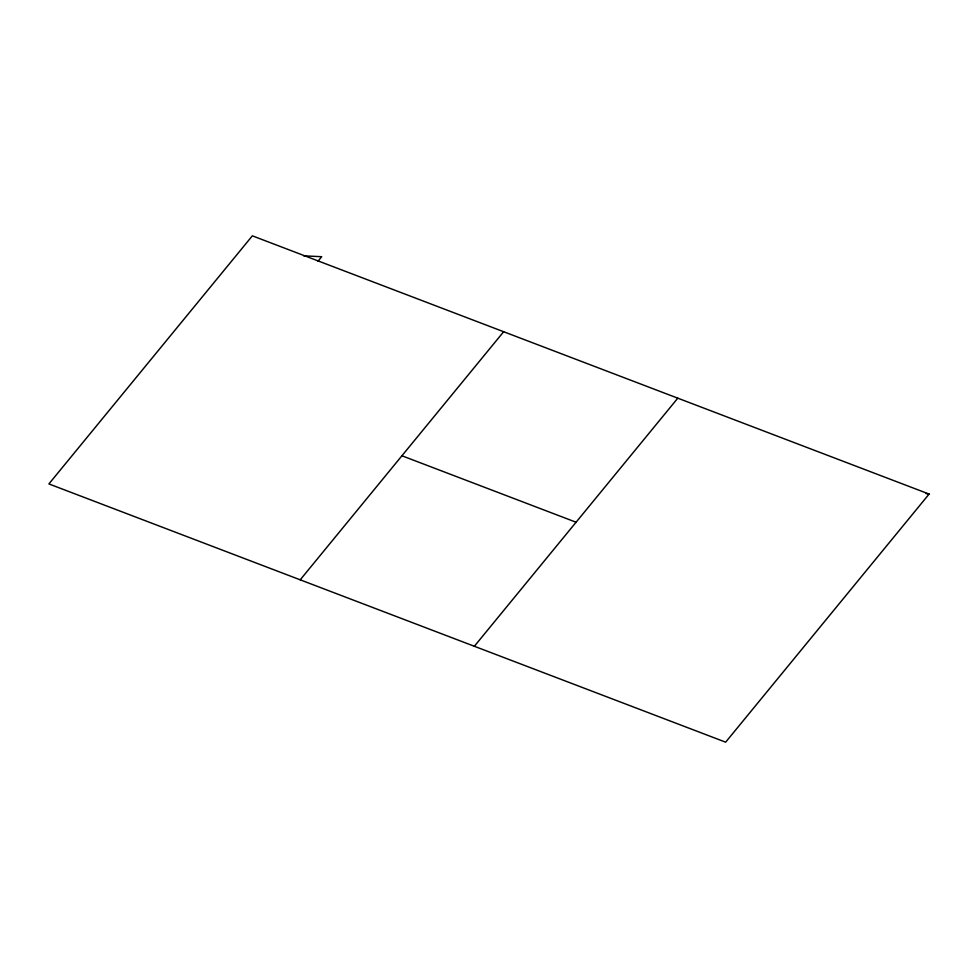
<?xml version="1.0" encoding="UTF-8"?>
<svg xmlns="http://www.w3.org/2000/svg" width="978" height="978" viewBox="0 0 978 978"><rect width="100%" height="100%" fill="white"/><g stroke="black" fill="none" stroke-linecap="round" stroke-linejoin="round"><path stroke-width="1.47" d="M317.997 261.224L321.701 256.713L303.669 255.833M300.209 579.82L503.646 331.725M474.354 646.275L677.791 398.18M929.1 494.073L725.652 742.168L48.9 483.927L252.348 235.832L929.1 494.073L926.093 493.584M401.921 455.772L576.079 522.228"/></g></svg>
